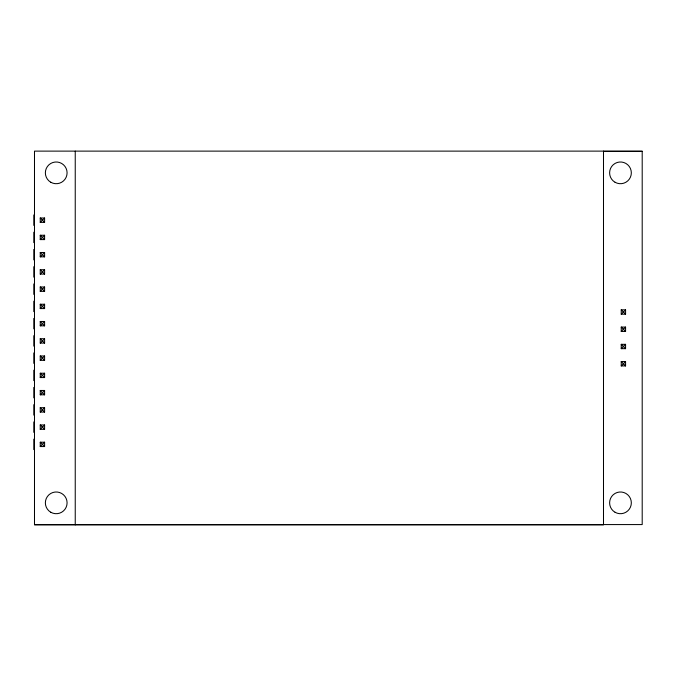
<?xml version="1.0" encoding="UTF-8"?>
<svg xmlns="http://www.w3.org/2000/svg" width="676" height="676" viewBox="0 0 676 676"><rect width="100%" height="100%" fill="white"/><g stroke="black" fill="none" stroke-linecap="round" stroke-linejoin="round"><path stroke-width="1.01" d="M40.247 222.353L44.599 218.002L40.247 218.002L40.247 222.353L44.599 222.353L44.599 218.002M40.247 239.6L44.599 235.248L40.247 235.248L40.247 239.6L44.599 239.6L44.599 235.248M40.247 256.846L44.599 252.494L44.599 256.846L40.247 256.846L40.247 252.494L44.599 252.494M40.247 274.093L44.599 269.741L44.599 274.093L40.247 274.093L40.247 269.741L44.599 269.741M40.247 291.339L44.599 286.987L40.247 286.987L40.247 291.339L44.599 291.339L44.599 286.987M40.247 308.586L44.599 304.234L40.247 304.234L40.247 308.586L44.599 308.586L44.599 304.234M40.247 325.832L44.599 321.48L44.599 325.832L40.247 325.832L40.247 321.48L44.599 321.48M40.247 343.078L44.599 338.727L40.247 338.727L40.247 343.078L44.599 343.078L44.599 338.727M40.247 360.325L44.599 355.973L40.247 355.973L40.247 360.325L44.599 360.325L44.599 355.973M40.247 377.571L44.599 373.22L40.247 373.22L40.247 377.571L44.599 377.571L44.599 373.22M40.247 394.818L44.599 390.466L40.247 390.466L40.247 394.818L44.599 394.818L44.599 390.466M40.247 412.064L44.599 407.712L44.599 412.064L40.247 412.064L40.247 407.712L44.599 407.712M40.247 429.311L44.599 424.959L40.247 424.959L40.247 429.311L44.599 429.311L44.599 424.959M40.247 446.557L44.599 442.205L44.599 446.557L40.247 446.557L40.247 442.205L44.599 442.205M621.236 314.179L625.579 309.828L621.236 309.828L621.236 314.179L625.579 314.179L625.579 309.828M621.236 331.426L625.579 327.074L621.236 327.074L621.236 331.426L625.579 331.426L625.579 327.074M621.236 348.672L625.579 344.321L625.579 348.672L621.236 348.672L621.236 344.321L625.579 344.321M621.236 365.919L625.579 361.575L625.579 365.919L621.236 365.919L621.236 361.575L625.579 361.575M603.499 151.407L642.2 151.407M34.493 524.576L642.2 524.576L642.2 151.12L34.493 151.12L34.493 524.88L603.499 524.88L603.499 151.12M621.236 309.828L625.579 314.179M621.236 327.074L625.579 331.426M621.236 344.321L625.579 348.672M621.236 361.575L625.579 365.919M40.247 218.002L44.599 222.353M40.247 235.248L44.599 239.6M40.247 252.494L44.599 256.846M40.247 269.741L44.599 274.093M40.247 286.987L44.599 291.339M40.247 304.234L44.599 308.586M40.247 321.48L44.599 325.832M40.247 338.727L44.599 343.078M40.247 355.973L44.599 360.325M40.247 373.22L44.599 377.571M40.247 390.466L44.599 394.818M40.247 407.712L44.599 412.064M40.247 424.959L44.599 429.311M40.247 442.205L44.599 446.557M75.239 151.12L75.239 524.88M33.8 214.951L33.8 225.404M33.8 232.198L33.8 242.65M33.8 249.444L33.8 259.897M33.8 266.69L33.8 277.143M33.8 283.937L33.8 294.39M33.8 301.183L33.8 311.636M33.8 318.43L33.8 328.882M33.8 335.676L33.8 346.129M33.8 352.923L33.8 363.375M33.8 370.169L33.8 380.622M33.8 387.416L33.8 397.868M33.8 404.662L33.8 415.115M33.8 421.909L33.8 432.361M33.8 439.155L33.8 449.608M50.793 182.258A10.867 10.867 0 0 0 67.085 172.853A10.867 10.867 0 0 0 50.793 163.44A10.867 10.867 0 0 0 50.793 182.258M615.042 182.258A10.867 10.867 0 0 0 631.333 172.853A10.867 10.867 0 0 0 615.042 163.44A10.867 10.867 0 0 0 615.042 182.258M615.042 512.256A10.867 10.867 0 0 0 631.333 502.843A10.867 10.867 0 0 0 615.042 493.438A10.867 10.867 0 0 0 615.042 512.256M50.793 512.256A10.867 10.867 0 0 0 67.085 502.843A10.867 10.867 0 0 0 50.793 493.438A10.867 10.867 0 0 0 50.793 512.256"/></g></svg>
